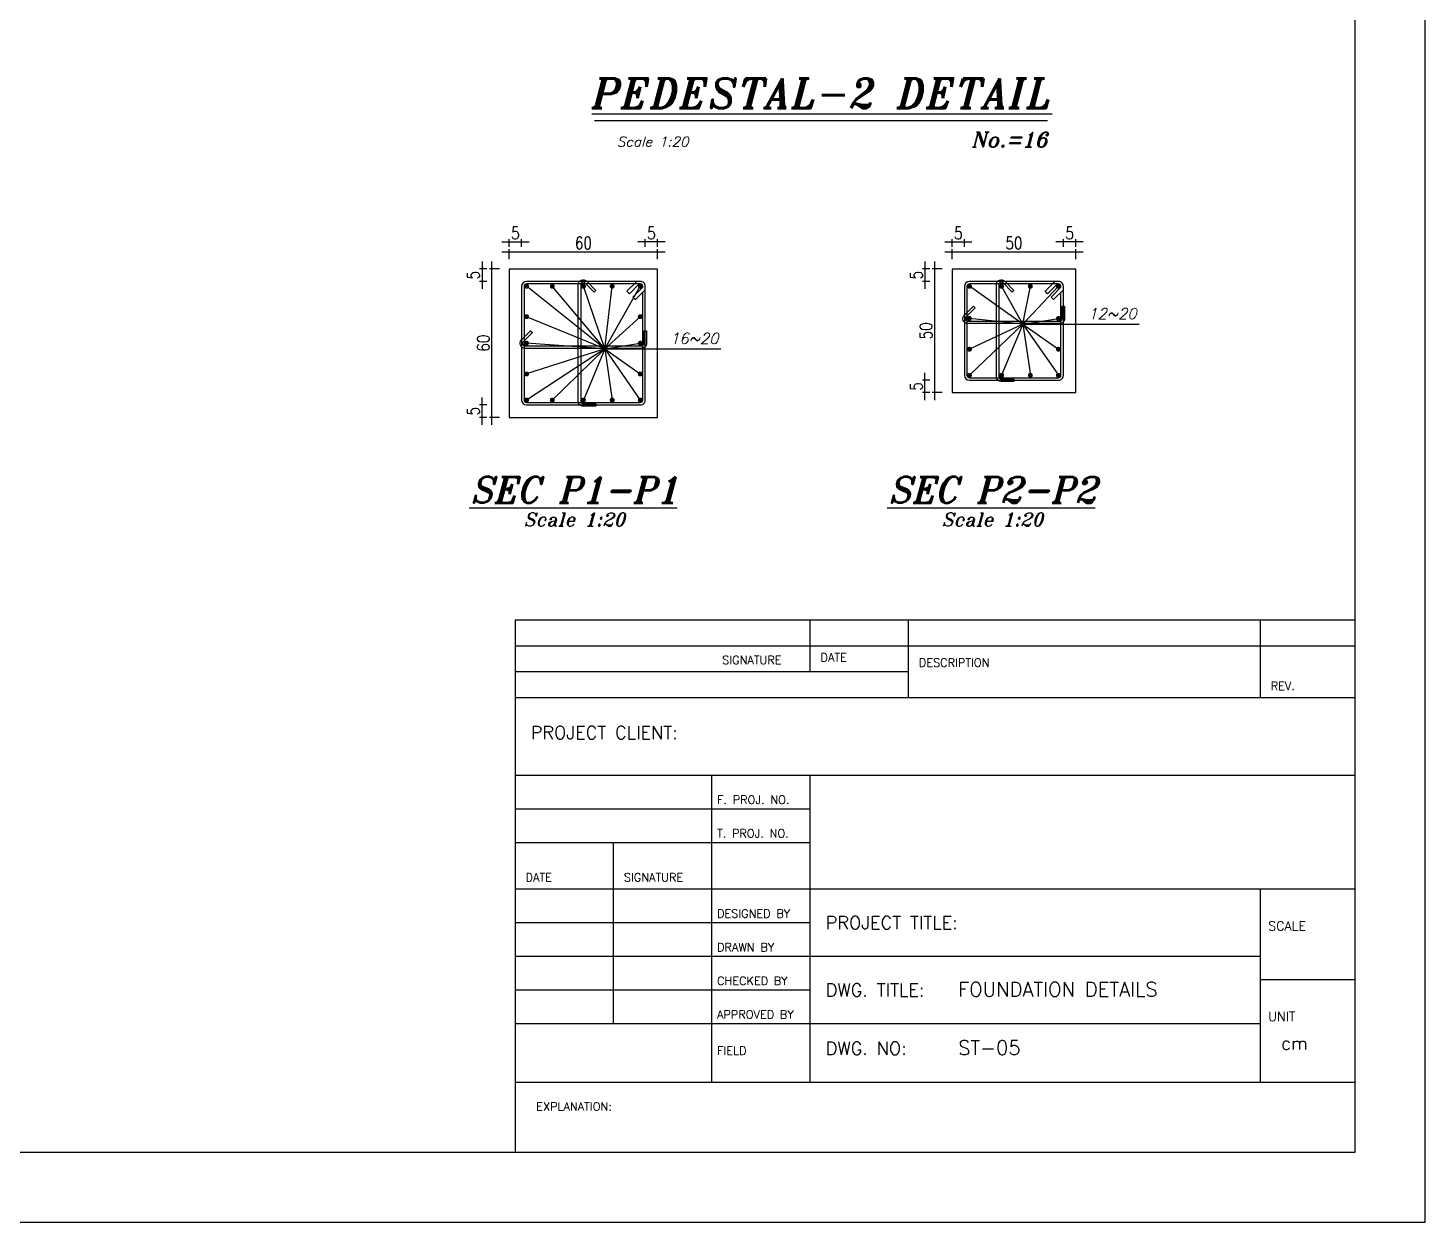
# Model space of a CAD drawing. Header units: inches. Extents: x 460503 to 460688, y 47570 to 48852.
# Drawn here: x 460561.89 to 460590.15, y 48578.12 to 48602.27 of the extents above; entities that cross this region are included whole.
import ezdxf
from ezdxf.enums import TextEntityAlignment as Align

# ---------------------------------------------------------------- set-up
doc = ezdxf.new("R2010")
doc.units = ezdxf.units.IN
doc.header["$MEASUREMENT"] = 0
for name, color, linetype in [('1', 1, 'Continuous'), ('3G', 3, 'Continuous'), ('6M', 6, 'Continuous'), ('DIM', 8, 'Continuous'), ('E10', 3, 'Continuous'), ('lateral brace', 5, 'Continuous'), ('Layer4', 118, 'Continuous'), ('SAZE_DRAWINGS', 7, 'Continuous')]:
    doc.layers.add(name, color=color, linetype=linetype)
doc.styles.add('E100', font='SIMPLEX.shx', dxfattribs={"width": 0.7})
doc.styles.add('ITALICT', font='italict')
doc.styles.add('ROMANS', font='ROMANS', dxfattribs={"width": 0.8})
doc.styles.add('SAZE_STYLE', font='romansp.shx', dxfattribs={"oblique": 15})
doc.styles.add('SAZE_STYLE1', font='romant.shx', dxfattribs={"oblique": 15})
doc.dimstyles.new('SAZE_DIM_STYLE', dxfattribs={"dimtxt": 0.25, "dimasz": 0.2, "dimexe": 0.1, "dimexo": 0.05, "dimgap": 0.05, "dimtad": 1, "dimzin": 0, "dimdsep": 46, "dimtxsty": 'ROMANS', "dimcen": 2.5, "dimclrd": 1, "dimclre": 1, "dimclrt": 3, "dimadec": 0, "dimazin": 0, "dimtfac": 1, "dimtix": 1, "dimtmove": 1, "dimatfit": 3, "dimfxl": 1, "dimarcsym": 0})

# ---------------------------------------------------------------- blocks, each defined once
blk = doc.blocks.new('*D149')
at = {"layer": 'Defpoints', "color": 0, "transparency": 16777216}
for p in [(460571.627, 48597.843), (460571.877, 48597.943), (460571.877, 48597.843)]:
    blk.add_point(p, dxfattribs=at)
at = {"layer": 'SAZE_DRAWINGS', "color": 2, "lineweight": -2, "transparency": 16777216}
for p, q in [((460571.477, 48597.943), (460572.027, 48597.943)), ((460571.627, 48597.843), (460571.627, 48597.993)), ((460571.877, 48597.843), (460571.877, 48597.993))]:
    blk.add_line(p, q, dxfattribs=at)
at = {"layer": 'SAZE_DRAWINGS', "color": 3, "transparency": 16777216, "insert": (460571.752, 48598.118), "char_height": 0.25, "attachment_point": 5, "style": 'ROMANS'}
blk.add_mtext('5', dxfattribs=at)
blk = doc.blocks.new('_OBLIQUE')
blk = doc.blocks.new('*D150')
at = {"layer": 'Defpoints', "color": 0, "transparency": 16777216}
for p in [(460571.627, 48597.593), (460574.627, 48597.743), (460574.627, 48597.593)]:
    blk.add_point(p, dxfattribs=at)
at = {"layer": 'SAZE_DRAWINGS', "color": 2, "lineweight": -2, "transparency": 16777216}
for p, q in [((460571.627, 48597.593), (460571.627, 48597.793)), ((460574.627, 48597.593), (460574.627, 48597.793)), ((460571.477, 48597.743), (460574.777, 48597.743))]:
    blk.add_line(p, q, dxfattribs=at)
at = {"layer": 'SAZE_DRAWINGS', "color": 3, "transparency": 16777216, "insert": (460573.127, 48597.918), "char_height": 0.25, "attachment_point": 5, "style": 'ROMANS'}
blk.add_mtext('60', dxfattribs=at)
blk = doc.blocks.new('*D151')
at = {"layer": 'Defpoints', "color": 0, "transparency": 16777216}
for p in [(460574.377, 48597.943), (460574.377, 48597.843), (460574.627, 48597.843)]:
    blk.add_point(p, dxfattribs=at)
at = {"layer": 'SAZE_DRAWINGS', "color": 2, "lineweight": -2, "transparency": 16777216}
for p, q in [((460574.777, 48597.943), (460574.227, 48597.943)), ((460574.377, 48597.843), (460574.377, 48597.993)), ((460574.627, 48597.843), (460574.627, 48597.993))]:
    blk.add_line(p, q, dxfattribs=at)
at = {"layer": 'SAZE_DRAWINGS', "color": 3, "transparency": 16777216, "insert": (460574.502, 48598.118), "char_height": 0.25, "attachment_point": 5, "style": 'ROMANS'}
blk.add_mtext('5', dxfattribs=at)
blk = doc.blocks.new('*D152')
at = {"layer": 'Defpoints', "color": 0, "transparency": 16777216}
for p in [(460571.077, 48594.643), (460571.177, 48594.643), (460571.177, 48594.393)]:
    blk.add_point(p, dxfattribs=at)
at = {"layer": 'SAZE_DRAWINGS', "color": 2, "lineweight": -2, "transparency": 16777216}
for p, q in [((460571.077, 48594.243), (460571.077, 48594.793)), ((460571.177, 48594.643), (460571.027, 48594.643)), ((460571.177, 48594.393), (460571.027, 48594.393))]:
    blk.add_line(p, q, dxfattribs=at)
at = {"layer": 'SAZE_DRAWINGS', "color": 3, "transparency": 16777216, "insert": (460570.902, 48594.518), "char_height": 0.25, "attachment_point": 5, "rotation": 90, "style": 'ROMANS'}
blk.add_mtext('5', dxfattribs=at)
blk = doc.blocks.new('*D153')
at = {"layer": 'Defpoints', "color": 0, "transparency": 16777216}
for p in [(460571.277, 48597.393), (460571.427, 48597.393), (460571.427, 48594.393)]:
    blk.add_point(p, dxfattribs=at)
at = {"layer": 'SAZE_DRAWINGS', "color": 2, "lineweight": -2, "transparency": 16777216}
for p, q in [((460571.277, 48594.243), (460571.277, 48597.543)), ((460571.427, 48597.393), (460571.227, 48597.393)), ((460571.427, 48594.393), (460571.227, 48594.393))]:
    blk.add_line(p, q, dxfattribs=at)
at = {"layer": 'SAZE_DRAWINGS', "color": 3, "transparency": 16777216, "insert": (460571.102, 48595.893), "char_height": 0.25, "attachment_point": 5, "rotation": 90, "style": 'ROMANS'}
blk.add_mtext('60', dxfattribs=at)
blk = doc.blocks.new('*D154')
at = {"layer": 'Defpoints', "color": 0, "transparency": 16777216}
for p in [(460571.177, 48597.393), (460571.077, 48597.143), (460571.177, 48597.143)]:
    blk.add_point(p, dxfattribs=at)
at = {"layer": 'SAZE_DRAWINGS', "color": 2, "lineweight": -2, "transparency": 16777216}
for p, q in [((460571.077, 48597.543), (460571.077, 48596.993)), ((460571.177, 48597.393), (460571.027, 48597.393)), ((460571.177, 48597.143), (460571.027, 48597.143))]:
    blk.add_line(p, q, dxfattribs=at)
at = {"layer": 'SAZE_DRAWINGS', "color": 3, "transparency": 16777216, "insert": (460570.902, 48597.268), "char_height": 0.25, "attachment_point": 5, "rotation": 90, "style": 'ROMANS'}
blk.add_mtext('5', dxfattribs=at)
blk = doc.blocks.new('*D726')
at = {"layer": 'Defpoints', "color": 0, "transparency": 16777216}
for p in [(460580.582, 48597.843), (460580.832, 48597.943), (460580.832, 48597.843)]:
    blk.add_point(p, dxfattribs=at)
at = {"layer": 'SAZE_DRAWINGS', "color": 2, "lineweight": -2, "transparency": 16777216}
for p, q in [((460580.432, 48597.943), (460580.982, 48597.943)), ((460580.582, 48597.843), (460580.582, 48597.993)), ((460580.832, 48597.843), (460580.832, 48597.993))]:
    blk.add_line(p, q, dxfattribs=at)
at = {"layer": 'SAZE_DRAWINGS', "color": 3, "transparency": 16777216, "insert": (460580.707, 48598.118), "char_height": 0.25, "attachment_point": 5, "style": 'ROMANS'}
blk.add_mtext('5', dxfattribs=at)
blk = doc.blocks.new('*D727')
at = {"layer": 'Defpoints', "color": 0, "transparency": 16777216}
for p in [(460580.582, 48597.593), (460583.082, 48597.743), (460583.082, 48597.593)]:
    blk.add_point(p, dxfattribs=at)
at = {"layer": 'SAZE_DRAWINGS', "color": 2, "lineweight": -2, "transparency": 16777216}
for p, q in [((460580.582, 48597.593), (460580.582, 48597.793)), ((460583.082, 48597.593), (460583.082, 48597.793)), ((460580.432, 48597.743), (460583.232, 48597.743))]:
    blk.add_line(p, q, dxfattribs=at)
at = {"layer": 'SAZE_DRAWINGS', "color": 3, "transparency": 16777216, "insert": (460581.832, 48597.918), "char_height": 0.25, "attachment_point": 5, "style": 'ROMANS'}
blk.add_mtext('50', dxfattribs=at)
blk = doc.blocks.new('*D728')
at = {"layer": 'Defpoints', "color": 0, "transparency": 16777216}
for p in [(460582.832, 48597.943), (460582.832, 48597.843), (460583.082, 48597.843)]:
    blk.add_point(p, dxfattribs=at)
at = {"layer": 'SAZE_DRAWINGS', "color": 2, "lineweight": -2, "transparency": 16777216}
for p, q in [((460583.232, 48597.943), (460582.682, 48597.943)), ((460582.832, 48597.843), (460582.832, 48597.993)), ((460583.082, 48597.843), (460583.082, 48597.993))]:
    blk.add_line(p, q, dxfattribs=at)
at = {"layer": 'SAZE_DRAWINGS', "color": 3, "transparency": 16777216, "insert": (460582.957, 48598.118), "char_height": 0.25, "attachment_point": 5, "style": 'ROMANS'}
blk.add_mtext('5', dxfattribs=at)
blk = doc.blocks.new('*D729')
at = {"layer": 'Defpoints', "color": 0, "transparency": 16777216}
for p in [(460580.032, 48595.143), (460580.132, 48595.143), (460580.132, 48594.893)]:
    blk.add_point(p, dxfattribs=at)
at = {"layer": 'SAZE_DRAWINGS', "color": 2, "lineweight": -2, "transparency": 16777216}
for p, q in [((460580.032, 48594.743), (460580.032, 48595.293)), ((460580.132, 48595.143), (460579.982, 48595.143)), ((460580.132, 48594.893), (460579.982, 48594.893))]:
    blk.add_line(p, q, dxfattribs=at)
at = {"layer": 'SAZE_DRAWINGS', "color": 3, "transparency": 16777216, "insert": (460579.857, 48595.018), "char_height": 0.25, "attachment_point": 5, "rotation": 90, "style": 'ROMANS'}
blk.add_mtext('5', dxfattribs=at)
blk = doc.blocks.new('*D730')
at = {"layer": 'Defpoints', "color": 0, "transparency": 16777216}
for p in [(460580.232, 48597.393), (460580.382, 48597.393), (460580.382, 48594.893)]:
    blk.add_point(p, dxfattribs=at)
at = {"layer": 'SAZE_DRAWINGS', "color": 2, "lineweight": -2, "transparency": 16777216}
for p, q in [((460580.232, 48594.743), (460580.232, 48597.543)), ((460580.382, 48597.393), (460580.182, 48597.393)), ((460580.382, 48594.893), (460580.182, 48594.893))]:
    blk.add_line(p, q, dxfattribs=at)
at = {"layer": 'SAZE_DRAWINGS', "color": 3, "transparency": 16777216, "insert": (460580.057, 48596.143), "char_height": 0.25, "attachment_point": 5, "rotation": 90, "style": 'ROMANS'}
blk.add_mtext('50', dxfattribs=at)
blk = doc.blocks.new('*D731')
at = {"layer": 'Defpoints', "color": 0, "transparency": 16777216}
for p in [(460580.132, 48597.393), (460580.032, 48597.143), (460580.132, 48597.143)]:
    blk.add_point(p, dxfattribs=at)
at = {"layer": 'SAZE_DRAWINGS', "color": 2, "lineweight": -2, "transparency": 16777216}
for p, q in [((460580.032, 48597.543), (460580.032, 48596.993)), ((460580.132, 48597.393), (460579.982, 48597.393)), ((460580.132, 48597.143), (460579.982, 48597.143))]:
    blk.add_line(p, q, dxfattribs=at)
at = {"layer": 'SAZE_DRAWINGS', "color": 3, "transparency": 16777216, "insert": (460579.857, 48597.268), "char_height": 0.25, "attachment_point": 5, "rotation": 90, "style": 'ROMANS'}
blk.add_mtext('5', dxfattribs=at)

msp = doc.modelspace()

# ---------------------------------------------------------------- linework, layer by layer
at = {"layer": '1'}
for p, q in [((460571.74860333, 48590.29108068), (460571.74860333, 48579.53596317)), ((460571.74860333, 48590.29108068), (460571.74860333, 48580.94854671)), ((460588.72955203, 48590.29108068), (460571.74860333, 48590.29108068)), ((460577.71284497, 48589.24472249), (460577.71284497, 48590.29108068)), ((460579.70092552, 48588.7215434), (460579.70092552, 48590.29108068)), ((460586.81616116, 48588.7215434), (460586.81616116, 48590.29108068)), ((460588.72955203, 48589.76790159), (460571.74860333, 48589.76790159)), ((460579.70092552, 48589.24472249), (460571.74860333, 48589.24472249)), ((460588.72955203, 48588.7215434), (460571.74860333, 48588.7215434)), ((460588.72955203, 48587.15200613), (460571.74860333, 48587.15200613)), ((460575.72476443, 48580.94854671), (460575.72476443, 48587.15200613)), ((460577.71284497, 48580.94854671), (460577.71284497, 48587.15200613)), ((460577.71284497, 48586.47187331), (460571.74860333, 48586.47187331)), ((460577.71284497, 48585.79174049), (460571.74860333, 48585.79174049)), ((460573.73668388, 48582.12948685), (460573.73668388, 48585.79174049)), ((460577.71284497, 48584.85001813), (460571.74860333, 48584.85001813)), ((460588.72955203, 48584.85001813), (460577.71284497, 48584.85001813)), ((460586.81616116, 48580.94854671), (460586.81616116, 48584.85001813)), ((460577.71284497, 48584.16988531), (460571.74860333, 48584.16988531)), ((460586.81616116, 48583.48975249), (460571.74860333, 48583.48975249)), ((460577.71284497, 48582.80961967), (460571.74860333, 48582.80961967)), ((460588.72955203, 48583.01889131), (460586.81616116, 48583.01889131)), ((460577.71284497, 48582.12948685), (460571.74860333, 48582.12948685)), ((460586.81616116, 48582.12948685), (460577.71284497, 48582.12948685)), ((460571.74860333, 48580.94854671), (460588.72955203, 48580.94854671))]:
    msp.add_line(p, q, dxfattribs=at)
msp.add_lwpolyline([(460507.46120186, 48579.53596317), (460588.72955203, 48579.53596317), (460588.72955203, 48636.1689598), (460507.46120186, 48636.1689598)], close=True, dxfattribs=at)
at = {"layer": '3G'}
msp.add_line((460573.35235523, 48600.39310313), (460582.51409177, 48600.39310313), dxfattribs=at)
at = {"layer": 'DIM'}
msp.add_lwpolyline([(460506.04537694, 48578.12013825), (460590.14537694, 48578.12013825), (460590.14537694, 48637.58478472), (460506.04537694, 48637.58478472)], close=True, dxfattribs=at)
at = {"layer": 'lateral brace'}
msp.add_lwpolyline([(460506.04537694, 48578.12013825), (460590.14537694, 48578.12013825), (460590.14537694, 48637.58478472), (460506.04537694, 48637.58478472)], close=True, dxfattribs=at)
at = {"layer": 'Layer4'}
msp.add_lwpolyline([(460590.14537694, 48637.58478472), (460506.04537694, 48637.58478472), (460506.04537694, 48578.12013825), (460590.14537694, 48578.12013825)], close=True, dxfattribs=at)
at = {"layer": 'SAZE_DRAWINGS', "color": 2}
for p, q in [((460573.55691407, 48595.77900626), (460571.97691407, 48597.04275626)), ((460573.55691407, 48595.77900626), (460572.49754821, 48597.04275626)), ((460573.55691407, 48595.77900626), (460573.12691407, 48597.04275626)), ((460573.55691407, 48595.77900626), (460573.70886799, 48597.04275626)), ((460573.55691407, 48595.77900626), (460574.27691407, 48597.04275626)), ((460582.01221901, 48596.27900626), (460580.93221901, 48597.04275626)), ((460582.01221901, 48596.27900626), (460581.58221901, 48597.04275626)), ((460582.01221901, 48596.27900626), (460582.16417292, 48597.04275626)), ((460582.01221901, 48596.27900626), (460582.73221901, 48597.04275626)), ((460573.55691407, 48595.77900626), (460571.97691407, 48596.42882977)), ((460573.55691407, 48595.77900626), (460574.27691407, 48596.42882977)), ((460582.01221901, 48596.27900626), (460580.93221901, 48596.39275626)), ((460582.01221901, 48596.27900626), (460582.73221901, 48596.39275626)), ((460582.01221901, 48596.27900626), (460580.93221901, 48595.24275626)), ((460582.01221901, 48596.27900626), (460580.93221901, 48595.77001113)), ((460582.01221901, 48596.27900626), (460581.58221901, 48595.24275626)), ((460582.01221901, 48596.27900626), (460582.16417292, 48595.24275626)), ((460582.01221901, 48596.27900626), (460582.73221901, 48595.24275626)), ((460582.01221901, 48596.27900626), (460582.73221901, 48595.77001113)), ((460582.01221901, 48596.27900626), (460584.36186006, 48596.27900626)), ((460573.55691407, 48595.77900626), (460571.97691407, 48595.89275626)), ((460573.55691407, 48595.77900626), (460574.27691407, 48595.89275626)), ((460573.55691407, 48595.77900626), (460571.97691407, 48594.74275626)), ((460573.55691407, 48595.77900626), (460571.97691407, 48595.27001113)), ((460573.55691407, 48595.77900626), (460572.49754821, 48594.74275626)), ((460573.55691407, 48595.77900626), (460573.12691407, 48594.74275626)), ((460573.55691407, 48595.77900626), (460573.70886799, 48594.74275626)), ((460573.55691407, 48595.77900626), (460574.27691407, 48594.74275626)), ((460573.55691407, 48595.77900626), (460574.27691407, 48595.27001113)), ((460573.55691407, 48595.77900626), (460575.90655512, 48595.77900626))]:
    msp.add_line(p, q, dxfattribs=at)
at = {"layer": 'SAZE_DRAWINGS', "color": 3}
for points in [[(460571.62691407, 48594.39275626), (460574.62691407, 48594.39275626), (460574.62691407, 48597.39275626), (460571.62691407, 48597.39275626)], [(460580.58221901, 48594.89275626), (460583.08221901, 48594.89275626), (460583.08221901, 48597.39275626), (460580.58221901, 48597.39275626)]]:
    msp.add_lwpolyline(points, close=True, dxfattribs=at)
at = {"layer": 'SAZE_DRAWINGS', "color": 4}
for points in [[(460571.97691407, 48594.64275626), (460574.27691407, 48594.64275626, 0.4142135624), (460574.37691407, 48594.74275626), (460574.37691407, 48597.04275626, 0.4142135624), (460574.27691407, 48597.14275626), (460571.97691407, 48597.14275626, 0.4142135624), (460571.87691407, 48597.04275626), (460571.87691407, 48594.74275626, 0.4142135624)], [(460573.37694307, 48594.61776176), (460573.12194307, 48594.61776176, -0.4142135624), (460573.02194307, 48594.71776176), (460573.02194307, 48597.07481954, -0.668245445), (460573.19266681, 48597.14551715), (460573.37790494, 48596.96021057), (460573.34254307, 48596.92486176), (460573.15730494, 48597.11016835, 0.668245445), (460573.07194307, 48597.07481954), (460573.07194307, 48594.71776176, 0.4142135624), (460573.12194307, 48594.66776176), (460573.37694307, 48594.66776176)], [(460580.93221901, 48595.14275626), (460582.73221901, 48595.14275626, 0.4142135624), (460582.83221901, 48595.24275626), (460582.83221901, 48597.04275626, 0.4142135624), (460582.73221901, 48597.14275626), (460580.93221901, 48597.14275626, 0.4142135624), (460580.83221901, 48597.04275626), (460580.83221901, 48595.24275626, 0.4142135624)], [(460581.83224801, 48595.11776176), (460581.57724801, 48595.11776176, -0.4142135624), (460581.47724801, 48595.21776176), (460581.47724801, 48597.07481954, -0.668245445), (460581.64797175, 48597.14551715), (460581.83320988, 48596.96021057), (460581.79784801, 48596.92486176), (460581.61260988, 48597.11016835, 0.668245445), (460581.52724801, 48597.07481954), (460581.52724801, 48595.21776176, 0.4142135624), (460581.57724801, 48595.16776176), (460581.83224801, 48595.16776176)], [(460582.85724801, 48596.64276176), (460582.85724801, 48596.38776176, -0.4142135624), (460582.75724801, 48596.28776176), (460580.90015868, 48596.28776176, -0.6681786379), (460580.82944801, 48596.45847244), (460581.01479267, 48596.6438171), (460581.05014801, 48596.60846176), (460580.86480334, 48596.4231171, 0.6681786379), (460580.90015868, 48596.33776176), (460582.75724801, 48596.33776176, 0.4142135624), (460582.80724801, 48596.38776176), (460582.80724801, 48596.64276176)], [(460574.40194307, 48596.14276176), (460574.40194307, 48595.88776176, -0.4142135624), (460574.30194307, 48595.78776176), (460571.94485375, 48595.78776176, -0.6681786379), (460571.87414307, 48595.95847244), (460572.05948773, 48596.1438171), (460572.09484307, 48596.10846176), (460571.90949841, 48595.9231171, 0.6681786379), (460571.94485375, 48595.83776176), (460574.30194307, 48595.83776176, 0.4142135624), (460574.35194307, 48595.88776176), (460574.35194307, 48596.14276176)]]:
    msp.add_lwpolyline(points, format="xyb", close=True, dxfattribs=at)
at = {"layer": 'SAZE_DRAWINGS', "color": 6, "const_width": 0.05}
for points in [[(460571.95191407, 48597.04275626, 1), (460572.00191407, 48597.04275626, 1)], [(460572.47254821, 48597.04275626, 1), (460572.52254821, 48597.04275626, 1)], [(460573.10191407, 48597.04275626, 1), (460573.15191407, 48597.04275626, 1)], [(460573.68386799, 48597.04275626, 1), (460573.73386799, 48597.04275626, 1)], [(460574.25191407, 48597.04275626, 1), (460574.30191407, 48597.04275626, 1)], [(460580.90721901, 48597.04275626, 1), (460580.95721901, 48597.04275626, 1)], [(460581.55721901, 48597.04275626, 1), (460581.60721901, 48597.04275626, 1)], [(460582.13917292, 48597.04275626, 1), (460582.18917292, 48597.04275626, 1)], [(460582.70721901, 48597.04275626, 1), (460582.75721901, 48597.04275626, 1)], [(460571.95191407, 48596.42882977, 1), (460572.00191407, 48596.42882977, 1)], [(460574.25191407, 48596.42882977, 1), (460574.30191407, 48596.42882977, 1)], [(460580.90721901, 48596.39275626, 1), (460580.95721901, 48596.39275626, 1)], [(460582.70721901, 48596.39275626, 1), (460582.75721901, 48596.39275626, 1)], [(460571.95191407, 48595.89275626, 1), (460572.00191407, 48595.89275626, 1)], [(460574.25191407, 48595.89275626, 1), (460574.30191407, 48595.89275626, 1)], [(460580.90721901, 48595.77001113, 1), (460580.95721901, 48595.77001113, 1)], [(460582.70721901, 48595.77001113, 1), (460582.75721901, 48595.77001113, 1)], [(460571.95191407, 48595.27001113, 1), (460572.00191407, 48595.27001113, 1)], [(460574.25191407, 48595.27001113, 1), (460574.30191407, 48595.27001113, 1)], [(460580.90721901, 48595.24275626, 1), (460580.95721901, 48595.24275626, 1)], [(460581.55721901, 48595.24275626, 1), (460581.60721901, 48595.24275626, 1)], [(460582.13917292, 48595.24275626, 1), (460582.18917292, 48595.24275626, 1)], [(460582.70721901, 48595.24275626, 1), (460582.75721901, 48595.24275626, 1)], [(460571.95191407, 48594.74275626, 1), (460572.00191407, 48594.74275626, 1)], [(460572.47254821, 48594.74275626, 1), (460572.52254821, 48594.74275626, 1)], [(460573.10191407, 48594.74275626, 1), (460573.15191407, 48594.74275626, 1)], [(460573.68386799, 48594.74275626, 1), (460573.73386799, 48594.74275626, 1)], [(460574.25191407, 48594.74275626, 1), (460574.30191407, 48594.74275626, 1)]]:
    msp.add_lwpolyline(points, format="xyb", close=True, dxfattribs=at)
at = {"layer": 'SAZE_DRAWINGS', "color": 4}
for points in [[(460574.32691407, 48597.02275626), (460574.32691407, 48597.04275626, 0.4142135624), (460574.27691407, 48597.09275626), (460571.97691407, 48597.09275626, 0.4142135624), (460571.92691407, 48597.04275626), (460571.92691407, 48594.74275626, 0.4142135624), (460571.97691407, 48594.69275626), (460574.27691407, 48594.69275626, 0.4142135624), (460574.32691407, 48594.74275626), (460574.32691407, 48596.92275626)], [(460582.78221901, 48597.02275626), (460582.78221901, 48597.04275626, 0.4142135624), (460582.73221901, 48597.09275626), (460580.93221901, 48597.09275626, 0.4142135624), (460580.88221901, 48597.04275626), (460580.88221901, 48595.24275626, 0.4142135624), (460580.93221901, 48595.19275626), (460582.73221901, 48595.19275626, 0.4142135624), (460582.78221901, 48595.24275626), (460582.78221901, 48596.92275626)]]:
    msp.add_lwpolyline(points, format="xyb", dxfattribs=at)
for points in [[(460574.25691407, 48597.09275626), (460574.05691407, 48596.89275626), (460574.00691407, 48596.94275626), (460574.20691407, 48597.14275626)], [(460574.32691407, 48597.02275626), (460574.12691407, 48596.82275626), (460574.17691407, 48596.77275626), (460574.37691407, 48596.97275626)], [(460582.71221901, 48597.09275626), (460582.51221901, 48596.89275626), (460582.46221901, 48596.94275626), (460582.66221901, 48597.14275626)], [(460582.78221901, 48597.02275626), (460582.58221901, 48596.82275626), (460582.63221901, 48596.77275626), (460582.83221901, 48596.97275626)]]:
    msp.add_lwpolyline(points, dxfattribs=at)

# ---------------------------------------------------------------- texts
at = {"layer": '1', "style": 'ROMANS'}
for s, height, p in [('DATE', 0.167417309, (460577.92211661, 48589.45399413)), ('SIGNATURE', 0.167417309, (460575.93403606, 48589.40167622)), ('DESCRIPTION', 0.1674173092, (460579.91019716, 48589.34935831)), ('REV.', 0.167417309, (460587.0254328, 48588.87849713)), ('PROJECT CLIENT:', 0.2615895456, (460572.06251079, 48587.8871947)), ('F. PROJ. NO.', 0.1674173092, (460575.82940024, 48586.57650913)), ('T. PROJ. NO.', 0.1674173092, (460575.82940024, 48585.89637631)), ('DATE', 0.167417309, (460571.95787497, 48585.00697186)), ('SIGNATURE', 0.167417309, (460573.94595552, 48585.00697186)), ('DESIGNED BY', 0.1674173092, (460575.82940024, 48584.27452113)), ('PROJECT TITLE:', 0.2615895456, (460578.02675243, 48584.04287772)), ('SCALE', 0.188344473, (460586.97311489, 48584.01293158)), ('DRAWN BY', 0.167417309, (460575.82940024, 48583.59438831)), ('CHECKED BY', 0.167417309, (460575.82940024, 48582.91425549)), ('DWG. TITLE:', 0.2615895456, (460578.02675243, 48582.68261209)), ('APPROVED BY', 0.1674173092, (460575.82940024, 48582.23412267)), ('UNIT', 0.188344473, (460586.97311489, 48582.18180476)), ('FIELD', 0.167417309, (460575.82940024, 48581.50167195)), ('DWG. NO:', 0.261589546, (460578.02675243, 48581.50167195)), ('cm', 0.261589546, (460587.23470443, 48581.60630776)), ('EXPLANATION:', 0.1674173092, (460572.17270318, 48580.37293287))]:
    msp.add_text(s, height=height, dxfattribs=at).set_placement(p)
at = {"layer": '6M', "style": 'ITALICT'}
msp.add_text('%%UPEDESTAL-2 DETAIL', height=0.5999983349, dxfattribs=at).set_placement((460577.94930305, 48600.4680473), align=Align.BOTTOM_CENTER)
at = {"layer": 'E10', "color": 3, "style": 'E100'}
for s, p in [('FOUNDATION DETAILS', (460580.70460128, 48582.68261209)), ('ST-05', (460580.70460128, 48581.50167195))]:
    msp.add_text(s, height=0.28865, dxfattribs=at).set_placement(p)
at = {"layer": 'SAZE_DRAWINGS', "color": 2, "style": 'SAZE_STYLE1', "oblique": 15}
for s, height, p in [('Scale 1:20', 0.2, (460574.52735942, 48600.0680473)), ('No.=16', 0.3, (460581.73757545, 48600.15723283))]:
    msp.add_text(s, height=height, dxfattribs=at).set_placement(p, align=Align.TOP_CENTER)
at = {"layer": 'SAZE_DRAWINGS', "color": 2, "style": 'SAZE_STYLE', "oblique": 15}
for s, p in [('12~20', (460583.33221901, 48596.37900626)), ('16~20', (460574.87691407, 48595.87900626))]:
    msp.add_text(s, height=0.22, dxfattribs=at).set_placement(p)
at = {"layer": 'SAZE_DRAWINGS', "color": 4, "style": 'SAZE_STYLE1', "oblique": 15}
for s, p in [('%%USEC P1-P1', (460572.94566033, 48592.92737142)), ('%%USEC P2-P2', (460581.40096527, 48592.92737142))]:
    msp.add_text(s, height=0.525, dxfattribs=at).set_placement(p, align=Align.MIDDLE)
at = {"layer": 'SAZE_DRAWINGS', "color": 2, "style": 'SAZE_STYLE1', "oblique": 15}
for p in [(460572.94566033, 48592.32737142), (460581.39909027, 48592.32737142)]:
    msp.add_text('Scale 1:20', height=0.27, dxfattribs=at).set_placement(p, align=Align.MIDDLE)

# ---------------------------------------------------------------- dimensions: what is measured, and where the dimension line sits
at = {"layer": 'SAZE_DRAWINGS', "color": 2}
for base, p1, p2, picture, middle in [((460571.87691407, 48597.94275626), (460571.62691407, 48597.84275626), (460571.87691407, 48597.84275626), '*D149', (460571.75191407, 48598.11775626)), ((460574.62691407, 48597.74275626), (460571.62691407, 48597.59275626), (460574.62691407, 48597.59275626), '*D150', (460573.12691407, 48597.91775626)), ((460574.37691407, 48597.94275626), (460574.62691407, 48597.84275626), (460574.37691407, 48597.84275626), '*D151', (460574.50191407, 48598.11775626)), ((460580.83221901, 48597.94275626), (460580.58221901, 48597.84275626), (460580.83221901, 48597.84275626), '*D726', (460580.70721901, 48598.11775626)), ((460583.08221901, 48597.74275626), (460580.58221901, 48597.59275626), (460583.08221901, 48597.59275626), '*D727', (460581.83221901, 48597.91775626)), ((460582.83221901, 48597.94275626), (460583.08221901, 48597.84275626), (460582.83221901, 48597.84275626), '*D728', (460582.95721901, 48598.11775626))]:
    dim = msp.add_linear_dim(base=base, p1=p1, p2=p2, dimstyle='SAZE_DIM_STYLE', override={"dimasz": 0.1, "dimexe": 0.05, "dimexo": 0, "dimtoh": 1, "dimdec": 1, "dimlfac": 20, "dimrnd": 0.5, "dimzin": 8, "dimblk": 'OBLIQUE', "dimdle": 0.15, "dimclrd": 2, "dimclre": 2}, dxfattribs=at)
    dim.commit()
    dim.dimension.update_dxf_attribs({"geometry": picture, "text_midpoint": middle})
for base, p1, p2, picture, middle in [((460571.07691407, 48597.14275626), (460571.17691407, 48597.39275626), (460571.17691407, 48597.14275626), '*D154', (460570.90191407, 48597.26775626)), ((460571.27691407, 48597.39275626), (460571.42691407, 48594.39275626), (460571.42691407, 48597.39275626), '*D153', (460571.10191407, 48595.89275626)), ((460580.03221901, 48597.14275626), (460580.13221901, 48597.39275626), (460580.13221901, 48597.14275626), '*D731', (460579.85721901, 48597.26775626)), ((460580.23221901, 48597.39275626), (460580.38221901, 48594.89275626), (460580.38221901, 48597.39275626), '*D730', (460580.05721901, 48596.14275626)), ((460580.03221901, 48595.14275626), (460580.13221901, 48594.89275626), (460580.13221901, 48595.14275626), '*D729', (460579.85721901, 48595.01775626)), ((460571.07691407, 48594.64275626), (460571.17691407, 48594.39275626), (460571.17691407, 48594.64275626), '*D152', (460570.90191407, 48594.51775626))]:
    dim = msp.add_linear_dim(base=base, p1=p1, p2=p2, angle=90, dimstyle='SAZE_DIM_STYLE', override={"dimasz": 0.1, "dimexe": 0.05, "dimexo": 0, "dimtoh": 1, "dimdec": 1, "dimlfac": 20, "dimrnd": 0.5, "dimzin": 8, "dimblk": 'OBLIQUE', "dimdle": 0.15, "dimclrd": 2, "dimclre": 2}, dxfattribs=at)
    dim.commit()
    dim.dimension.update_dxf_attribs({"geometry": picture, "text_midpoint": middle})

doc.saveas('drawing.dxf')
